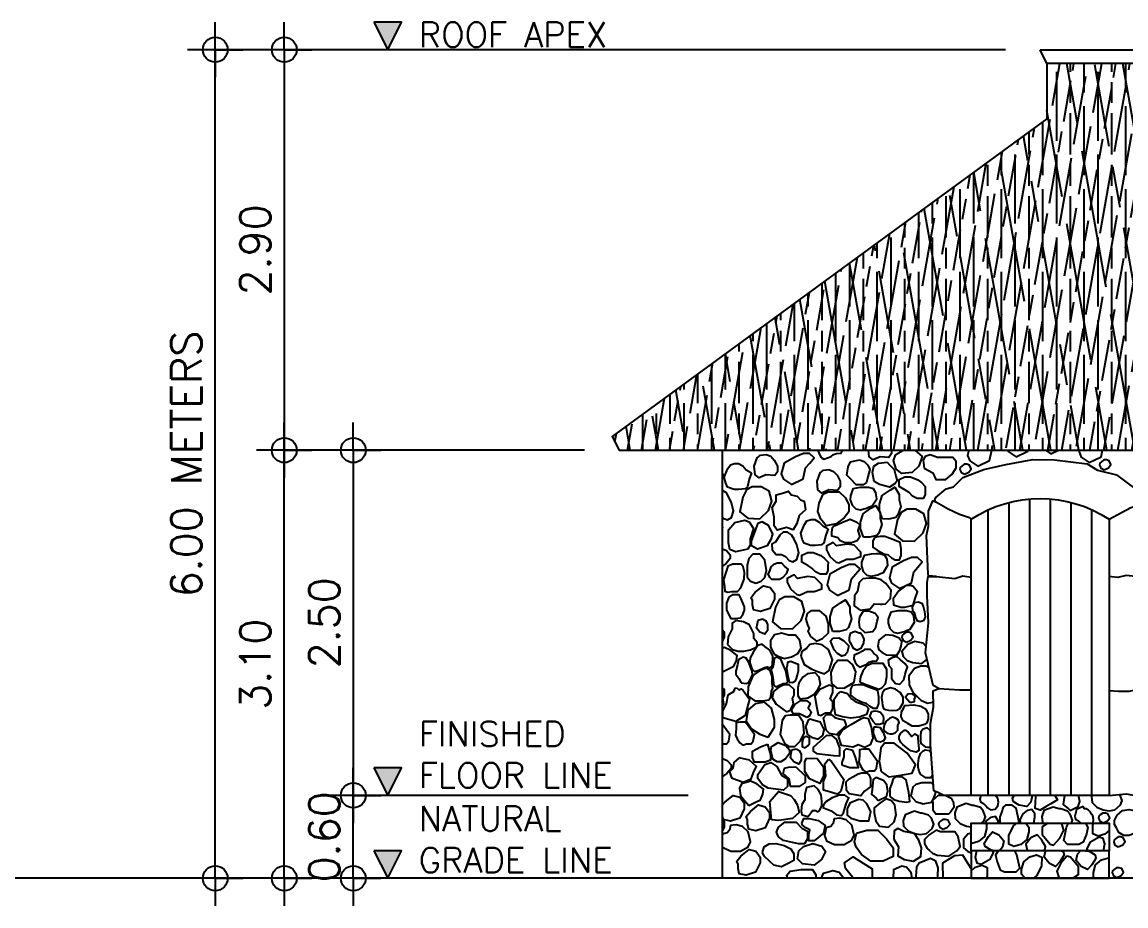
# Model space of a CAD drawing. Header units: millimetres. Extents: x -251401 to 377140, y -30451 to 275830.
# Drawn here: x 98404 to 106402, y -3140 to 3260 of the extents above; entities that cross this region are included whole.
import ezdxf

# ---------------------------------------------------------------- set-up
doc = ezdxf.new("R2010")
doc.units = ezdxf.units.MM
for name, color, linetype in [('0-S3', 3, 'Continuous'), ('0-S8', 8, 'Continuous'), ('A-DIMENSIONS', 30, 'Continuous'), ('A-DOORS', 2, 'Continuous'), ('A-TEXT', 7, 'Continuous'), ('A-WALL', 4, 'Continuous')]:
    doc.layers.add(name, color=color, linetype=linetype)
doc.styles.add('LEROY', font='simplex.shx')
doc.dimstyles.new('DIM100', dxfattribs={"dimscale": 0, "dimtxt": 220, "dimasz": 180, "dimexe": 220, "dimexo": 250, "dimgap": 1, "dimtad": 1, "dimtoh": 1, "dimlfac": 0.001, "dimzin": 1, "dimdsep": 46, "dimtxsty": 'LEROY', "dimblk1": 'ORIGIN', "dimblk2": 'ORIGIN', "dimsah": 1, "dimcen": 0.18, "dimclrd": 30, "dimclre": 30, "dimclrt": 7, "dimazin": 0, "dimtfac": 1, "dimtix": 1, "dimtmove": 1, "dimatfit": 3, "dimfxl": 1, "dimtvp": 1, "dimtolj": 2, "dimtzin": 0, "dimarcsym": 0})

# ---------------------------------------------------------------- blocks, each defined once
blk = doc.blocks.new('24H24HT')
at = {"layer": 'A-DOORS'}
blk.add_lwpolyline([(-500, 2000, -0.3), (500, 2000), (500, 0), (-500, 0)], format="xyb", close=True, dxfattribs=at)
at = {"layer": 'A-DOORS', "color": 8}
for points in [[(-225, 0), (-225, 2121.7)], [(-75, 0), (-75, 2146.9)], [(75, 0), (75, 2146.9)], [(225, 0), (225, 2121.7)], [(-375, 0), (-375, 2069)], [(375, 0), (375, 2069)]]:
    blk.add_lwpolyline(points, dxfattribs=at)
blk = doc.blocks.new('G24H24H24H')
at = {"layer": '0-S8', "color": 8}
for points in [[(275.2, 3065.1), (315.1, 3069.8), (348.2, 3055.6), (373.8, 3027.3), (396.4, 2984.4), (396.4, 2944.1), (377.4, 2916.1), (313.3, 2921.3), (263.5, 2899), (235, 2920.8), (228.8, 2985.3), (251.2, 3045.1)], [(527.5, 3051.4), (444.7, 3005.7), (424.9, 2929.1), (441, 2889.6), (499.1, 2851.4), (584.3, 2892.1), (601.6, 2971.1), (631.2, 3005.7), (663.3, 3043.9), (628.8, 3076), (585.5, 3076)], [(1257.5, 2962.1), (1238.1, 3025.9), (1255.8, 3069.6), (1311.3, 3099), (1391.9, 3099), (1446.6, 3054.5), (1421.3, 2983.9), (1373.4, 2939.4), (1373.4, 2939.4), (1299.5, 2930.2)], [(1460.9, 2970.6), (1522.1, 2935.5), (1545.2, 2887.8), (1616.1, 2887.8), (1662.3, 2927.3), (1692.9, 2971.3), (1692.9, 3019), (1669, 3048.1), (1598.2, 3048.1), (1557.9, 3048.1), (1502.7, 3067.5), (1466.9, 3054.8), (1452.7, 3028)], [(210.1, 2935.9), (193, 2890.3), (179, 2833.9), (163, 2819.5), (115.9, 2815.8), (82.7, 2815.8), (36.1, 2832.4), (22.1, 2862.4), (12.3, 2904.3), (38.2, 2968), (56.3, 2994.9), (86.9, 3004.7), (113.8, 3004.2), (145.4, 2985.6), (170.7, 2957.6)], [(730.2, 2956.1), (770.1, 2960.8), (803.2, 2946.6), (828.8, 2918.3), (851.4, 2875.4), (851.4, 2835.1), (832.4, 2807.1), (768.3, 2812.3), (718.5, 2790), (690, 2811.8), (683.8, 2876.3), (706.2, 2936.1)], [(992.7, 3029.2), (1025.4, 3017.5), (1053, 2990.7), (1065.6, 2960.5), (1053, 2906.9), (1043.4, 2865.8), (1017.8, 2850), (966.7, 2850), (928.1, 2890.2), (900.9, 2918.5), (910.5, 2979), (927.3, 3015)], [(1192.4, 3012.5), (1212.5, 2991.6), (1242.6, 2960.3), (1256.1, 2912), (1265.7, 2877.6), (1249.4, 2859.2), (1208.3, 2833.3), (1135.4, 2852.5), (1098.5, 2872.6), (1085.9, 2938), (1095.2, 2983.2), (1129.5, 3005.8)], [(1752.2, 2926.2), (1784.1, 2940.8), (1801.8, 2964.3), (1787.8, 2991.2), (1769.9, 2998), (1750.4, 2998), (1732.4, 2984.1), (1721.2, 2974.2), (1718.8, 2960.6), (1725.6, 2946), (1730.5, 2938.9)], [(2764.3, 2957.4), (2796.2, 2971.9), (2813.9, 2995.4), (2799.9, 3022.4), (2782, 3029.2), (2762.5, 3029.2), (2744.5, 3015.3), (2733.4, 3005.4), (2730.9, 2991.7), (2737.7, 2977.2), (2742.7, 2970.1)], [(1320.3, 2906.6), (1360.1, 2907.2), (1415.3, 2885.6), (1442.6, 2863.4), (1467.7, 2837.2), (1466.5, 2808.2), (1466.5, 2775.8), (1452.9, 2750.8), (1410.2, 2750.8), (1376, 2767.3), (1351, 2794), (1320.3, 2812.2), (1278, 2837.2), (1278, 2864.5), (1278, 2886.7)], [(145.9, 2760.2), (123.7, 2653.7), (183.7, 2607.1), (269.2, 2602.7), (333.5, 2663.7), (355.7, 2731.4), (336.9, 2802.4), (280.3, 2834.6), (213.7, 2834.6), (172.6, 2812.4)], [(563.9, 2739.5), (590.8, 2731.5), (600.3, 2667.3), (555.4, 2626.4), (537.4, 2570.1), (511, 2524.2), (462.6, 2539.7), (395.8, 2521.7), (373.9, 2551.6), (373.9, 2614.9), (359.9, 2684.8), (386.8, 2730.1), (386.8, 2777.5), (432.7, 2789.9), (478.3, 2802.3), (497, 2777.5), (538.9, 2766.5)], [(995.4, 2828.8), (944, 2819.4), (925.8, 2769.9), (925.2, 2741.7), (937.7, 2702.2), (964.7, 2675.9), (996, 2669), (1043, 2679), (1061.8, 2689), (1084.4, 2695.9), (1116.4, 2748.6), (1110.8, 2791.8), (1093.2, 2820), (1057.5, 2830.6), (1033, 2830.6)], [(1158.2, 2602.4), (1137, 2661), (1137, 2709.6), (1157, 2770.7), (1213.1, 2810.6), (1248, 2831.8), (1279.7, 2779.6), (1279.7, 2739.5), (1292.3, 2693.4), (1270.5, 2631.7), (1254.3, 2613), (1204.4, 2601.1)], [(727.6, 2780.5), (765.5, 2798.9), (844.5, 2798.9), (889, 2757.7), (913.4, 2706.8), (913.4, 2652.8), (880.6, 2611), (822.1, 2567.6), (749.8, 2552.4), (711, 2601.1), (690.5, 2655.8), (698.8, 2715.9)], [(1020, 2470.9), (998.8, 2529.5), (998.8, 2578.1), (1018.8, 2639.2), (1074.9, 2679.1), (1109.9, 2700.3), (1141.5, 2648.1), (1141.5, 2608), (1154.1, 2561.9), (1132.3, 2500.2), (1116.1, 2481.5), (1066.2, 2469.6)], [(1266.5, 2597.8), (1244.3, 2491.3), (1304.3, 2444.7), (1389.7, 2440.2), (1454.1, 2501.2), (1476.3, 2568.9), (1457.5, 2639.9), (1400.8, 2672.1), (1334.2, 2672.1), (1293.2, 2649.9)], [(192.3, 2581), (224.5, 2533.5), (200, 2459.2), (200, 2412.1), (181.5, 2382.3), (93.2, 2363.8), (52.7, 2381.1), (43.1, 2429.4), (43.1, 2524.2), (88.5, 2575.4), (160.6, 2593.3)], [(283.1, 2584.4), (329.7, 2557.3), (361.1, 2491.1), (348.4, 2452.1), (323.8, 2407.2), (251.7, 2383.4), (209.2, 2406.3), (209.2, 2442), (242.3, 2531.9), (256.6, 2570.7)], [(764.4, 2530.3), (747.3, 2484.8), (733.3, 2428.4), (717.2, 2413.9), (670.1, 2410.3), (637, 2410.3), (590.4, 2426.8), (576.4, 2456.8), (566.6, 2498.7), (592.5, 2562.4), (610.6, 2589.3), (641.1, 2599.1), (668, 2598.6), (699.6, 2580), (725, 2552)], [(826.9, 2558.3), (867.5, 2580), (924, 2600.5), (972.9, 2579.7), (993.8, 2559.6), (979.5, 2519.4), (994.1, 2471.6), (975.8, 2442.8), (933.5, 2429), (888.6, 2429), (850.7, 2443.2), (835.7, 2465.4), (810.6, 2472.7), (790.3, 2478.6), (790.3, 2507), (796.3, 2539.1), (804.4, 2548.9)], [(359.9, 2378.7), (387.6, 2345.8), (426.4, 2345.8), (454.8, 2330.2), (481.4, 2301.1), (507.9, 2291.4), (537.4, 2307.8), (550.9, 2356), (537.1, 2415), (517.6, 2455.5), (499.3, 2487.6), (469, 2505.9), (437.6, 2505.9), (415.5, 2484.2), (381.9, 2433.4), (355.3, 2419.2)], [(821.5, 2289.4), (840.8, 2283.7), (898.5, 2311.3), (946.9, 2311.3), (1001, 2330.5), (1001, 2361.2), (952.1, 2412.7), (901.1, 2419.9), (825.2, 2406.4), (800.7, 2430.9), (751.8, 2405.9), (751.8, 2379.4), (775.7, 2329.5)], [(1099.8, 2467.5), (1088.3, 2440.6), (1088.3, 2397.8), (1118.8, 2375.3), (1167.8, 2349.7), (1200.5, 2341.3), (1223, 2321), (1250.8, 2305.1), (1281.3, 2305.1), (1293.2, 2338.6), (1293.2, 2385.8), (1285.7, 2431.7), (1232.3, 2452.5), (1175.6, 2474.5), (1142.2, 2474.5)], [(177.6, 2181.4), (202.6, 2152.6), (239.7, 2136.9), (278.9, 2150.6), (306.9, 2177.3), (316.7, 2228.8), (305, 2302.5), (269.1, 2346.8), (218.9, 2346.8), (188.9, 2316.8), (177.1, 2264), (177.1, 2217.1)], [(616.7, 2359), (656.5, 2359.6), (711.7, 2338), (739, 2315.8), (764.1, 2289.6), (762.9, 2260.6), (762.9, 2228.2), (749.3, 2203.2), (706.6, 2203.2), (672.4, 2219.7), (647.4, 2246.4), (616.7, 2264.6), (574.4, 2289.6), (574.4, 2316.9), (574.4, 2339.1)], [(1076.3, 2347.4), (1024.9, 2338), (1006.7, 2288.5), (1006.1, 2260.3), (1018.6, 2220.8), (1045.6, 2194.5), (1077, 2187.6), (1124, 2197.6), (1142.8, 2207.7), (1165.4, 2214.6), (1197.3, 2267.2), (1191.7, 2310.4), (1174.1, 2338.6), (1138.4, 2349.3), (1113.9, 2349.3)], [(1310.8, 2298.3), (1228, 2252.6), (1208.3, 2176.1), (1224.3, 2136.6), (1282.4, 2098.3), (1367.6, 2139), (1384.9, 2218), (1414.6, 2252.6), (1446.7, 2290.9), (1412.1, 2323), (1368.9, 2323)], [(14.5, 2112.9), (16.3, 2079.8), (38.8, 2070.9), (65.9, 2076.5), (107, 2076.5), (132.3, 2102.7), (155.9, 2165.2), (158.7, 2217.4), (148.7, 2256.3), (133.3, 2275.2), (73.7, 2275.2), (37.7, 2259.3), (23.5, 2214.4), (7, 2162.2)], [(336.8, 2218.9), (327.4, 2202.3), (340.7, 2180.2), (354.5, 2165.6), (376.6, 2165.6), (411.4, 2165.6), (438.3, 2180), (465.8, 2210), (474.2, 2237.7), (449.4, 2261.2), (428.8, 2280.7), (395.8, 2280.7), (366.8, 2269.4), (348.1, 2256.1)], [(859.8, 2247.9), (777.1, 2202.2), (757.3, 2125.7), (773.4, 2086.2), (831.4, 2047.9), (916.6, 2088.6), (933.9, 2167.7), (963.6, 2202.2), (995.7, 2240.5), (961.1, 2272.6), (917.9, 2272.6)], [(538.1, 2054.8), (557.4, 2049.1), (615.2, 2076.7), (663.5, 2076.7), (717.7, 2095.9), (717.7, 2126.6), (668.7, 2178.1), (617.8, 2185.3), (541.8, 2171.8), (517.3, 2196.3), (468.4, 2171.3), (468.4, 2144.8), (492.4, 2094.9)], [(1015.1, 2168.3), (990.1, 2142.8), (976.4, 2077.9), (955.8, 2045.5), (952.1, 1973.8), (997, 1942.6), (1068.7, 1950.1), (1098.7, 1986.9), (1140.5, 1985), (1156.7, 1985), (1181, 1988.1), (1216.6, 2026.2), (1221, 2082.9), (1194.1, 2119.1), (1180, 2138.1), (1148.6, 2161.5), (1108, 2173.3), (1061.9, 2173.3)], [(215.7, 2011.6), (205.8, 2033.9), (236.4, 2071.2), (295.2, 2118.3), (343.2, 2105.9), (374.6, 2063.7), (374.6, 2021.5), (342.4, 1953.7), (274.5, 1931.4), (224, 1942.9), (215.2, 1979.6), (215.2, 1998.8)], [(1325, 2118.7), (1277.3, 2082.1), (1236.2, 2023.3), (1237.3, 1981.1), (1290.6, 1963.4), (1320.6, 1963.4), (1379.6, 1978.8), (1394.9, 2025.5), (1411.4, 2075.5), (1380.5, 2113.1), (1362.7, 2120.9)], [(28.3, 1942.4), (59.2, 1881.9), (90.6, 1881.9), (130.3, 1884.9), (145.3, 1909.9), (158.7, 1941.5), (158.7, 1966.1), (133.5, 2022.6), (119.6, 2053.7), (69.7, 2053.7), (44.4, 2036.7), (28.9, 1992.2)], [(382.4, 1963.1), (360.1, 1856.6), (420.1, 1810), (505.6, 1805.6), (570, 1866.6), (592.2, 1934.2), (573.3, 2005.2), (516.7, 2037.4), (450.1, 2037.4), (409, 2015.2)], [(799.6, 1787.6), (778.4, 1846.2), (778.4, 1894.8), (798.4, 1955.9), (854.5, 1995.8), (889.4, 2017), (921.1, 1964.8), (921.1, 1924.7), (933.7, 1878.6), (911.9, 1816.9), (895.7, 1798.2), (845.8, 1786.4)], [(1420, 2000.1), (1386.6, 1995.3), (1372.6, 1962.4), (1375.2, 1941.3), (1388.8, 1923.7), (1396.8, 1887.6), (1406.9, 1865.6), (1430.2, 1859), (1459.6, 1868.2), (1469.3, 1893.7), (1465.3, 1930.6), (1454.4, 1968.8), (1448.7, 1988.4)], [(637.1, 1752), (680.1, 1716.5), (724.5, 1736.7), (768, 1777.2), (768, 1842.8), (750.2, 1897.6), (704.8, 1937.1), (639.1, 1937.1), (611.9, 1916.3), (603.5, 1877.4), (613.9, 1835.4), (626.2, 1807.8), (617.4, 1788.5)], [(1104.8, 1916.7), (1059.7, 1933.5), (1017.2, 1933.5), (990.6, 1891.1), (986.2, 1855.7), (992.4, 1815.9), (1029.6, 1779.6), (1087.1, 1787.5), (1111, 1817.6), (1120.8, 1861.9), (1126.7, 1888.8)], [(1269.4, 1935.6), (1218, 1926.2), (1199.8, 1876.7), (1199.2, 1848.5), (1211.7, 1809.1), (1238.7, 1782.7), (1270, 1775.8), (1317.1, 1785.9), (1335.9, 1795.9), (1358.4, 1802.8), (1390.4, 1855.4), (1384.8, 1898.7), (1367.2, 1926.8), (1331.5, 1937.5), (1307, 1937.5)], [(34.3, 1693.5), (71.6, 1657.1), (113, 1644.4), (154.5, 1644.4), (202.8, 1654.6), (239.2, 1672.3), (249.8, 1684.9), (249.8, 1706.3), (227.2, 1736.6), (227.2, 1772.3), (193.5, 1834.2), (150.7, 1858.2), (95.2, 1866.3), (69.8, 1846.9), (69.8, 1807.5), (39, 1748)], [(288.2, 1878.4), (310.3, 1866.4), (324.9, 1839.7), (324.9, 1794.1), (306.6, 1766.9), (270.4, 1783.1), (245.8, 1811.9), (252.1, 1844.9), (256.9, 1870.1)], [(371.8, 1625.6), (399.9, 1607.9), (447.2, 1590.7), (497.9, 1602.7), (544.3, 1628.5), (567.9, 1665.4), (559, 1721.3), (527.4, 1760.6), (476.4, 1760.6), (425.4, 1774.5), (376, 1763), (347.5, 1719.7), (346.7, 1676.6)], [(958.9, 1786.7), (923.1, 1772.8), (917.9, 1740.9), (917.9, 1719.6), (929.3, 1699.5), (942.3, 1669), (972, 1651.6), (1006, 1669), (1023.5, 1704.8), (1025.7, 1730.5), (1015.2, 1754), (999.1, 1774.5), (988.2, 1774.5)], [(1234.1, 1758.3), (1179.8, 1763.9), (1131.7, 1724.4), (1123.9, 1680.6), (1132.4, 1653.8), (1152.9, 1637.6), (1186.1, 1619.2), (1232.7, 1615.7), (1261.7, 1615.7), (1282.9, 1649.6), (1293.5, 1681.4), (1297.7, 1713.1), (1277.9, 1739.9), (1277.9, 1739.9)], [(1331.3, 1709.3), (1363.2, 1723.9), (1380.9, 1747.4), (1367, 1774.3), (1349, 1781.1), (1329.5, 1781.1), (1311.5, 1767.2), (1300.4, 1757.3), (1297.9, 1743.7), (1304.7, 1729.1), (1309.7, 1722)], [(197.8, 1575.5), (198.1, 1559.9), (210.9, 1516.5), (229.8, 1496.5), (262.3, 1506.6), (304.5, 1527.1), (323.6, 1532), (344.4, 1523.6), (361.4, 1544.9), (363.2, 1607.6), (341.3, 1651.3), (305.9, 1679.3), (285.7, 1695.2), (254.3, 1686.3), (222, 1633.9), (202, 1601.6)], [(566.9, 1607.3), (590.9, 1547.3), (646.5, 1513.5), (695, 1495.6), (738.2, 1479.6), (773, 1503.7), (796.5, 1581.1), (768.1, 1655.8), (720.7, 1690.1), (670.5, 1701), (631.2, 1693.9), (607.2, 1664.5), (573.4, 1643.3)], [(797.6, 1739.1), (841.5, 1742.4), (878.2, 1719.4), (914.4, 1683.8), (902.9, 1636.1), (887.5, 1615.9), (864, 1608.2), (833.3, 1627.9), (807, 1654.8), (791.1, 1695.3), (781.3, 1720.2)], [(134.7, 1414.2), (169.7, 1410.2), (189.9, 1418.5), (216.9, 1474.4), (213.8, 1500.6), (198.4, 1535.9), (188.9, 1563.2), (170.2, 1592.9), (148.7, 1600.6), (115.9, 1581.2), (107.8, 1546.1), (96.7, 1498.9), (95.2, 1477.4), (117.4, 1447.6)], [(370.7, 1395.9), (386, 1385.8), (406.6, 1395), (439, 1409.5), (461.4, 1409.5), (472.5, 1424.1), (457.8, 1503.1), (440.7, 1541.6), (421.1, 1585.8), (391.7, 1601), (374.1, 1592.2), (369.2, 1550.9), (360.2, 1524.5), (351.7, 1509.3), (362.1, 1471.7), (365.6, 1435)], [(988, 1630.9), (952.1, 1616.7), (950.2, 1589.4), (960.1, 1564.1), (973.8, 1543), (991.7, 1530), (1044.4, 1551.1), (1061.7, 1564.1), (1084.6, 1572.1), (1118, 1574.6), (1126.7, 1593.8), (1117.4, 1614.2), (1094.5, 1627.8), (1080.9, 1648.2), (1072.2, 1656.3), (1045, 1656.3), (1027, 1656.3), (1012.8, 1644.5)], [(1229.9, 1598.9), (1200.4, 1579), (1204.4, 1541.6), (1223.5, 1518.6), (1222.7, 1476.4), (1222.7, 1447.8), (1252.2, 1410.4), (1284, 1406.4), (1312.6, 1437.5), (1321.4, 1477.2), (1329.4, 1501.1), (1338.5, 1528.5), (1321.4, 1552.8), (1285.6, 1584.6), (1265.2, 1602.7)], [(181.7, 1321.8), (233.3, 1284.5), (291.1, 1284.5), (335.9, 1292), (349.6, 1313.2), (354.7, 1354.3), (364.1, 1377), (358.2, 1409.5), (358.2, 1462.1), (345.3, 1504.4), (318.3, 1522.1), (272, 1504.8), (222.2, 1471.2), (203, 1427.7), (184.4, 1385.5)], [(483.1, 1420.3), (507, 1416.8), (527.6, 1430.3), (535.2, 1445.8), (542.8, 1473.2), (550.6, 1501.4), (550.6, 1547.8), (527.6, 1556.5), (494.6, 1568.9), (471.1, 1563.5), (466.8, 1541.3), (462.8, 1521), (465.7, 1505.8), (471, 1477)], [(786.2, 1443.9), (789, 1411.6), (825.8, 1378.7), (880.4, 1375.9), (920.6, 1400.5), (953.4, 1420.5), (964.7, 1494.1), (944, 1545.9), (907.2, 1576), (835.8, 1576), (806.8, 1543.1), (783.9, 1489.1)], [(994.5, 1422.2), (1024.7, 1407.9), (1097, 1382.2), (1132.5, 1369.5), (1153.9, 1378.2), (1179.7, 1408.4), (1189.1, 1461.3), (1189.1, 1512.3), (1163.3, 1555.3), (1084.1, 1555.3), (1045, 1537.5), (1016.3, 1498.9), (998, 1457.9)], [(560.1, 1299.3), (620.9, 1307.1), (661.3, 1330.4), (692.9, 1371.7), (709.5, 1402.3), (699.7, 1456.8), (671, 1487.4), (615.1, 1479.6), (581.5, 1457.3), (552.8, 1413.5), (544.6, 1379.5), (544.6, 1322.6)], [(103.3, 1378.1), (116.3, 1363.6), (134.8, 1371.4), (148.9, 1359), (194, 1296.4), (164.3, 1179.4), (96.6, 1134.5), (2.2, 1161.7), (2.2, 1209.7), (27.6, 1265.4), (40.2, 1328), (81.4, 1352.1), (91.6, 1376.2)], [(462.5, 1205.8), (490.9, 1218.4), (514.2, 1262.9), (506.6, 1302.9), (519.2, 1327.2), (519.2, 1366.6), (481.8, 1401), (444.3, 1401), (405.8, 1382.3), (368.4, 1352.5), (359.8, 1306.4), (388.1, 1261.9), (436.7, 1224.5)], [(710.1, 1179.5), (745.5, 1199), (783, 1199), (797.5, 1230.6), (797.5, 1276.3), (778.3, 1299.6), (798, 1345.4), (798, 1390), (771.6, 1397.7), (704.7, 1366.7), (667.6, 1316.5), (681.3, 1245.5), (692.7, 1186.5)], [(939, 1394.9), (927.5, 1368), (927.5, 1325.2), (958, 1302.7), (1007, 1277.1), (1039.7, 1268.7), (1062.2, 1248.4), (1090.1, 1232.5), (1120.5, 1232.5), (1132.4, 1266), (1132.4, 1313.3), (1124.9, 1359.2), (1071.5, 1379.9), (1014.8, 1401.9), (981.4, 1401.9)], [(1173.1, 1365.2), (1157.8, 1342.5), (1151.5, 1309.7), (1156.2, 1274.4), (1157.3, 1250.1), (1166.2, 1229.5), (1180, 1222.6), (1201.1, 1218.4), (1230.2, 1215.8), (1262.4, 1216.3), (1284, 1229), (1308.3, 1269.6), (1308.9, 1311.3), (1286.7, 1344.6), (1251.3, 1369.9), (1215.9, 1378.9)], [(610.7, 1165.3), (555.9, 1190.6), (510.7, 1190.6), (498.1, 1219), (522.4, 1257.6), (567.6, 1288.5), (606.7, 1288.5), (633.5, 1265.2), (619.3, 1234.2), (641.4, 1206), (629.2, 1176.4)], [(856.9, 1353.3), (905.5, 1337.4), (934.6, 1300.3), (960.4, 1280.3), (1005, 1263.1), (1037.1, 1250.8), (1055.8, 1228.9), (1042.1, 1187.1), (989.5, 1167.2), (927.2, 1158.6), (869.5, 1168.3), (816.9, 1184.3), (807.1, 1245.4), (807.1, 1296.8), (832.3, 1334.5)], [(1344.2, 1335.1), (1324, 1310.9), (1356.3, 1274.6), (1371.7, 1274.6), (1391.2, 1280), (1391.2, 1301.5), (1397.3, 1314.9), (1375.1, 1333.1)], [(330.7, 1021.9), (376.1, 1093.4), (376.1, 1149.6), (354.4, 1231.4), (302.6, 1274.9), (236.1, 1264), (181.8, 1218.6), (170.9, 1141.3), (209.3, 1083.2), (270, 1043.6)], [(1080.3, 1206.9), (1104.5, 1213.7), (1122.9, 1211.1), (1144.5, 1203.7), (1162.4, 1177.4), (1166.1, 1152.6), (1159.8, 1121), (1134.5, 1112.6), (1109.2, 1112.6), (1091.3, 1134.2), (1076.6, 1157.4), (1066.6, 1172.1)], [(1385.2, 1256.2), (1436.4, 1245.7), (1468.8, 1227.6), (1489.9, 1190.7), (1489.9, 1154.6), (1480.1, 1125.2), (1463.6, 1113.2), (1420.6, 1101.9), (1372.4, 1101.9), (1340.8, 1121.5), (1308.5, 1141.4), (1293.3, 1168.9), (1297, 1204.3), (1312.1, 1234.4), (1320.1, 1250.4)], [(106, 1010), (124.3, 980.7), (146.6, 963.7), (172, 973.5), (206.7, 973.5), (221.7, 992.4), (230.2, 1040.8), (165.5, 1129.6), (127.6, 1129.6), (98.8, 1125), (98.8, 1083.2), (93.9, 1035.7)], [(453.3, 1177.5), (430.8, 1141.7), (416.2, 1041.6), (450.8, 972.5), (481.2, 954.3), (523.1, 954.3), (564.9, 995.5), (590.4, 1050.1), (583.1, 1130.2), (549.8, 1180.5), (489.1, 1180.5)], [(620.6, 1146.1), (601.6, 1097), (613.7, 1040.2), (644.7, 1021.2), (692.9, 1007.4), (726.5, 1034.1), (735.7, 1077.4), (708.5, 1130.6), (662.5, 1143.3), (634.7, 1151.1)], [(753.7, 1186.1), (785.3, 1187), (812.9, 1163.3), (845.5, 1155.1), (880.4, 1146.3), (895.6, 1105.3), (870.6, 1083.8), (840.8, 1058.3), (826.8, 1039.4), (774.9, 1047.6), (749.4, 1073.4), (740.8, 1115.7), (731.6, 1161.2)], [(838.6, 1030), (865.6, 1070.5), (931.1, 1114.7), (1006.7, 1155.9), (1023, 1164.8), (1054.7, 1157.4), (1076.6, 1094.6), (1088, 1015.7), (1070, 967.6), (1031.4, 947.7), (981, 965.3), (946.7, 949.1), (862, 961.5)], [(1209.4, 1157), (1185.5, 1138.1), (1170.1, 1111.8), (1165.1, 1077.5), (1179.3, 1060), (1192.7, 1050), (1214.4, 1045.4), (1229.5, 1045.4), (1251.2, 1053.3), (1270.4, 1071.7), (1270, 1098.4), (1270, 1107.6), (1280.1, 1127.3), (1273, 1148.2), (1252.5, 1159.9), (1231.6, 1166.1)], [(1095.6, 1093.5), (1091.5, 1068.4), (1091.5, 1050), (1104.1, 1012.7), (1111.5, 994.6), (1141.8, 989.1), (1166.9, 997.2), (1179.4, 1018.2), (1170.9, 1044.1), (1161.7, 1058.8), (1150.7, 1076.4), (1144.3, 1088.7), (1115.2, 1093.9)], [(1344.5, 1057.9), (1371.4, 1027.5), (1393.1, 1046.7), (1414.3, 1033.5), (1414.3, 1015), (1417.9, 985.2), (1422.1, 936.3), (1421.5, 925), (1401.2, 913.7), (1363.6, 922.6), (1334.4, 943.5), (1306.3, 969.7), (1292.1, 983), (1279.5, 1009), (1279.5, 1029.9), (1291.4, 1052), (1317.1, 1072.2), (1324.2, 1073.4)], [(324.7, 970.2), (346.4, 893.2), (346.4, 854.3), (307.4, 840.4), (230.4, 840.4), (216.5, 874.2), (216.5, 920.9), (274.5, 952.9)], [(376.7, 966.7), (403.5, 982.3), (457.2, 960.7), (484.9, 929.5), (484.9, 902.7), (454.6, 865.5), (421.7, 843), (394, 843), (364.6, 862.9), (349.2, 925.8), (355.2, 954.4)], [(575.2, 984.2), (577.1, 955.1), (597.7, 944.8), (618.5, 958.9), (629.9, 976.5), (629.9, 1000.3), (629.3, 1017.6), (602.6, 1027), (586.9, 1017.9), (580.4, 1004.2)], [(751.7, 1034), (706.2, 992.8), (656.1, 947.4), (656.1, 919.8), (680.4, 903.5), (763.8, 893.2), (806, 888), (848, 886.3), (850.2, 944.1), (826.1, 1007.1), (795.9, 1031.8)], [(1148.2, 772.8), (1202.6, 735.2), (1277.7, 744), (1373.7, 760.8), (1397.7, 820.7), (1336.1, 906.2), (1287.3, 943.8), (1242.1, 978.6), (1173.8, 978.6), (1147.4, 942.2), (1134.6, 848.7)], [(533.2, 938.5), (555.2, 926.5), (569.9, 899.8), (569.9, 854.2), (551.6, 827), (515.4, 843.2), (490.8, 872), (497.1, 905), (501.9, 930.2)], [(864.4, 822.5), (921.1, 803.1), (983.7, 803.1), (962.8, 877.6), (943.4, 925.9), (895.5, 937), (877.8, 921.5), (877.8, 879.6), (864.6, 838.4)], [(998.6, 814.7), (1016.9, 785.3), (1039.2, 768.3), (1064.6, 778.1), (1099.3, 778.1), (1114.3, 797), (1122.8, 845.4), (1058.1, 934.2), (1020.2, 934.2), (991.4, 929.6), (991.4, 887.8), (986.5, 840.3)], [(147.8, 696.1), (207.8, 721), (227.5, 778.9), (245.4, 810.2), (195.7, 854.8), (119.8, 871.4), (81.5, 838.2), (74.5, 794.9), (50.3, 770), (63.7, 728)], [(288.2, 676.3), (254.2, 723.5), (254.2, 750.9), (305.8, 823.4), (349.8, 838.8), (393.7, 809.1), (426.7, 746.5), (470.6, 719.1), (470.6, 665.3), (442.1, 637.8), (330, 653.2)], [(530.9, 806.6), (597.2, 742.3), (597.2, 693.6), (555.2, 665.3), (490.9, 665.3), (482, 719.5), (438.1, 757.9), (449.1, 798.3), (477.2, 805.8)], [(608.6, 869.8), (685.7, 866.6), (731.3, 808), (731.3, 741.8), (705.2, 685.4), (629.1, 720.6), (594.5, 773.3), (594.5, 843.8)], [(765.9, 863.6), (789, 846.7), (827, 790.9), (857, 746.7), (878.8, 714.6), (857.5, 631), (829.1, 608.8), (773.2, 625.7), (730, 638.7), (730.1, 700.4), (746.9, 742.5), (740.6, 827.9)], [(898.6, 634.8), (895.4, 697.5), (916.6, 720.2), (944.5, 735.6), (981.7, 756.2), (1007.4, 762.6), (1042.2, 762.6), (1061, 746.3), (1071.8, 721.9), (1071.8, 662.4), (1053.3, 649.1), (1027.5, 630.6), (1001.8, 598.1), (959.5, 605.1), (917.3, 612)], [(1127.5, 564.5), (1186.2, 593.4), (1196.9, 630.5), (1189.1, 676.8), (1165.6, 708.1), (1109.2, 729.5), (1090.8, 714.6), (1082.3, 643.5), (1078.1, 608), (1114.9, 577.3)], [(1210.7, 592.7), (1239.8, 570.3), (1279, 558.7), (1335.1, 550.3), (1356.8, 556.3), (1350.2, 621.1), (1342.8, 655.8), (1330.7, 712.7), (1301.1, 733.9), (1253.1, 733.9), (1234.5, 720.2), (1222.6, 681.7), (1212.5, 649)], [(190.5, 528.2), (238.1, 552), (273.9, 568.6), (291.9, 609.4), (295.6, 645.2), (250.5, 682.1), (205, 702.7), (135.5, 684), (122.1, 653.3), (128.8, 600.7), (157.5, 562.3)], [(574, 460.4), (619.9, 448.2), (650.2, 489.9), (673.1, 489.9), (685.3, 482.3), (701.5, 490), (719.7, 521.2), (719.7, 557.2), (714.8, 605), (691.3, 643), (663, 670.5), (608, 656.8), (596.2, 607), (596.2, 567.4), (574, 534.2), (568.3, 488.9)], [(353.9, 424.4), (342.7, 555.6), (405.9, 627.3), (491.3, 600.1), (518.5, 570.4), (541.7, 530.3), (553.9, 476.4), (505.2, 432.1), (407.7, 418.2)], [(726.3, 511.8), (785.2, 487.6), (823.9, 460.5), (860.3, 454.1), (876.4, 473.8), (894.3, 539), (914, 582.2), (884.5, 602.4), (845.8, 602.4), (793.4, 583.1), (748.8, 554.3), (730.1, 528.7)], [(984, 571.5), (921, 543.5), (902.4, 502.6), (902.4, 457.5), (928.9, 434.6), (993.4, 416), (1059.3, 416), (1073.7, 483.3), (1045, 538.5), (1017.3, 565.7)], [(1138.6, 545.1), (1097.1, 509.4), (1097.1, 474.4), (1110.7, 417.2), (1135.8, 378.6), (1200.8, 370), (1243.7, 410), (1257.3, 460.1), (1248.7, 529.4), (1224.4, 560.8), (1184.4, 576.5), (1155.1, 555.1)], [(180.8, 424.3), (170.9, 446.6), (201.5, 483.9), (260.3, 531), (308.3, 518.6), (339.7, 476.4), (339.7, 434.2), (307.4, 366.4), (239.6, 344), (189.1, 355.6), (180.3, 392.3), (180.3, 411.5)], [(1390.2, 486.5), (1322.6, 460.7), (1307.8, 419), (1310.9, 377.8), (1345.3, 343.4), (1390.8, 323.2), (1434.5, 317.6), (1476.9, 324.4), (1517.4, 360), (1529.1, 391.3), (1513.1, 434.9), (1492.2, 457.1), (1444.3, 472.4), (1433.8, 472.4)], [(2857.5, 457.9), (2897.5, 491.3), (2944.4, 499.2), (3009.5, 485.5), (3038.3, 458.1), (3048.5, 424.9), (3048.5, 375.1), (3013.8, 346.9), (2987.8, 325.8), (2945.2, 309.4), (2906.9, 309.4), (2871.5, 331.8), (2852.7, 366.4), (2839.9, 390.1), (2839.9, 417.7)], [(403.9, 299.6), (389.1, 333.6), (405.7, 370.5), (451.8, 406.4), (508.9, 406.4), (532.8, 406.4), (574.3, 364), (615.7, 340.1), (615.7, 285.8), (593.6, 248.9), (548.5, 248.9), (440.7, 272.9)], [(573.5, 399.3), (588.9, 433.2), (626.7, 433.2), (692.1, 418.5), (744, 381.3), (729.9, 326.9), (662, 272.4), (624.8, 272.4), (624.8, 317.3), (632, 351.7), (602.3, 365.7), (579.3, 384.6)], [(784.4, 376), (749.8, 366.5), (737, 309), (753.7, 270.6), (809.9, 245.1), (880.3, 245.1), (935.3, 275.7), (951.9, 312.2), (935.9, 385), (895.6, 422.7), (849.6, 434.2), (808.1, 430.2), (801.3, 396.5)], [(1597.9, 354.8), (1629.8, 369.3), (1647.4, 392.8), (1633.5, 419.7), (1615.5, 426.5), (1596, 426.5), (1578.1, 412.6), (1566.9, 402.7), (1564.4, 389.1), (1571.2, 374.6), (1576.2, 367.4)], [(2756.4, 400.8), (2788.3, 415.3), (2805.9, 438.8), (2792, 465.7), (2774, 472.5), (2754.5, 472.5), (2736.6, 458.6), (2725.4, 448.7), (2722.9, 435.1), (2729.7, 420.6), (2734.7, 413.4)], [(970.8, 326.9), (1043.6, 347.9), (1125.4, 347.9), (1186.1, 286.1), (1234.7, 219.9), (1234.7, 157), (1162.9, 122.8), (1073.5, 122.8), (1005, 172.4), (967.4, 225.4), (955.3, 264)], [(1270.5, 361.7), (1242.6, 343.4), (1240.8, 284.1), (1274.9, 227.4), (1268.8, 162), (1315, 135), (1382.2, 124.5), (1435.4, 156.8), (1440.6, 220.4), (1420.6, 276.2), (1390.8, 323.2), (1313.3, 339.9)], [(1554.3, 166.6), (1639.9, 159.7), (1697.6, 198.4), (1720.5, 231.3), (1707.6, 299.9), (1681.7, 336.7), (1621, 336.7), (1578.2, 336.7), (1548.3, 349.6), (1496.6, 315.8), (1462.8, 281), (1462.8, 250.2), (1482.7, 216.3), (1498.6, 201.4), (1520.2, 181.2)], [(287.9, 187.1), (300.8, 227.1), (337, 249.5), (386.4, 251.2), (445, 236.8), (495, 213.3), (516.9, 176.5), (516.9, 129.5), (469.2, 104.8), (427.4, 83.1), (372.1, 93.9), (339.9, 124.3), (301.5, 160.6)], [(551.4, 198.2), (586.4, 229.1), (652.4, 251.8), (718.4, 233.5), (746, 193), (716.3, 136.6), (664.1, 95.3), (578.7, 105.5), (543.2, 140.2)], [(2867, 228.3), (2898.9, 242.9), (2916.5, 266.4), (2902.6, 293.3), (2884.6, 300.1), (2865.1, 300.1), (2847.2, 286.2), (2836, 276.3), (2833.5, 262.7), (2840.3, 248.1), (2845.3, 241)], [(112.3, 101.8), (102.4, 124.1), (133, 161.4), (191.8, 208.5), (239.8, 196.1), (271.2, 153.9), (271.2, 111.7), (238.9, 43.9), (171.1, 21.5), (120.6, 33.1), (111.8, 69.8), (111.8, 89)], [(2856, 5.1), (2887.9, 19.7), (2905.6, 43.2), (2891.6, 70.1), (2873.7, 76.9), (2854.2, 76.9), (2836.2, 63), (2825.1, 53.1), (2822.6, 39.5), (2829.4, 24.9), (2834.4, 17.8)]]:
    blk.add_lwpolyline(points, close=True, dxfattribs=at)
for points in [[(691.8, 3100), (691.4, 3093.9), (701.3, 3068.5), (714.9, 3047.5), (732.9, 3034.5), (785.5, 3055.5), (802.8, 3068.5), (825.8, 3076.6), (859.2, 3079), (867.9, 3098.2), (867.1, 3100)], [(1223.3, 3100), (1223.3, 3075.7), (1204.3, 3047.7), (1140.3, 3053), (1090.4, 3030.7), (1062, 3052.5), (1057.4, 3100)], [(1784.8, 3100), (1775, 3062.1), (1791.1, 3022.6), (1849.1, 2984.3), (1934.4, 3025.1), (1950.8, 3100)], [(2064.6, 3100), (2068.9, 3089.5), (2126.9, 3051.3), (2212.2, 3092), (2213.9, 3100)], [(2339.3, 3100), (2378.6, 3074.1), (2432.7, 3100)], [(2585.3, 3100), (2582.4, 3088.7), (2598.5, 3049.2), (2656.5, 3010.9), (2741.8, 3051.6), (2752.3, 3100)], [(0, 2928.7), (2.6, 2923.1), (0, 2915)], [(0, 2614.5), (8.9, 2604.7), (35.5, 2595), (65, 2611.4), (78.5, 2659.6), (64.6, 2718.6), (45.2, 2759.1), (26.9, 2791.2), (0, 2807.5)], [(0, 2535.4), (1.8, 2541.3), (0, 2543)], [(0, 2384.8), (27.7, 2373.7), (55.4, 2342.5), (55.4, 2315.7), (25.1, 2278.5), (0, 2261.3)], [(0, 1799.8), (10.7, 1785.4), (10.7, 1743.2), (0, 1720.7)], [(1473.7, 1679.5), (1452.7, 1701.5), (1391.4, 1715.8), (1342.1, 1692.7), (1297.5, 1641.8), (1308.7, 1606.9), (1337.3, 1578.2), (1377.1, 1561.5), (1443.1, 1555.2), (1480.5, 1585.3)], [(0, 1496.1), (46.6, 1519.4), (82.3, 1536), (100.4, 1576.7), (104.1, 1612.6), (59, 1649.5), (13.5, 1670.1), (0, 1666.5)], [(1495.3, 1524), (1474.2, 1536), (1436.9, 1536), (1389.1, 1519.6), (1350.3, 1464.5), (1351.8, 1399.6), (1377.2, 1348.2), (1435.4, 1289.3), (1483.9, 1268.4), (1523.4, 1275.8), (1526.3, 1281.1)], [(0, 1247.3), (8.2, 1262.9), (0.6, 1302.9), (13.2, 1327.2), (13.2, 1366.6), (0, 1378.8)], [(0, 973.5), (28.9, 973.5), (44, 992.4), (52.5, 1040.8), (0, 1112.8)], [(1506.5, 1065.3), (1503.8, 1069.9), (1481.7, 1088.3), (1451.9, 1080.6), (1435.2, 1060.9), (1434, 1032.9), (1434.6, 1001.3), (1435.1, 976.2), (1468, 953), (1485.9, 950.6), (1502.6, 949.4), (1507.6, 950.9)], [(1522.6, 748.8), (1518.2, 742.6), (1507.6, 727.4), (1471.2, 727.4), (1436.3, 750.6), (1423.5, 773.5), (1416.1, 805), (1416.8, 831.9), (1420.8, 870.2), (1434.2, 903.8), (1452.4, 923.3), (1467.8, 931.3), (1498.1, 926), (1511.3, 901.4)], [(0, 867), (33.2, 853.7), (60.9, 822.5), (60.9, 795.7), (30.6, 758.5), (0, 737.6)], [(1528.1, 674.1), (1512.4, 691.1), (1470.8, 691.1), (1443.7, 691.1), (1400.7, 678.6), (1379.2, 659.2), (1364.6, 597.5), (1400.7, 557.2), (1452.7, 539.2), (1516.6, 552.4), (1531.9, 588.4), (1542.8, 614.3), (1541.3, 628.2)], [(0, 531.5), (18, 553.4), (76.8, 600.5), (124.8, 588.1), (156.2, 545.9), (156.2, 503.7), (123.9, 435.9), (56.1, 413.5), (5.6, 425.1), (0, 448.4)], [(1618.3, 600.2), (1655.4, 580.1), (1672.1, 546.8), (1675.6, 512.1), (1649.9, 479.5), (1637.1, 463.3), (1545.8, 463.3), (1524.9, 489.9), (1524.9, 518.4), (1524.9, 545.4), (1521, 562.7), (1565.2, 600.9), (1598.9, 602.4)], [(1869.7, 600), (1862.6, 576), (1868.2, 553.1), (1889.5, 541.3), (1908.6, 523.4), (1919.2, 509.4), (1941.1, 496.5), (1974.7, 501), (1994.9, 524.5), (1999.4, 552), (1994.9, 576.6), (1984.3, 588.9), (1979.2, 600)], [(2239.7, 600), (2242.6, 596.5), (2233.1, 551.2), (2205.2, 521), (2149, 530.6), (2105.8, 555.4), (2099.1, 579.7), (2111.5, 600)], [(2407.7, 600), (2426.4, 568.7), (2377.2, 539.2), (2344.2, 519.4), (2301.8, 493.9), (2264.1, 504.5), (2269.7, 592.8), (2272, 600)], [(2476, 600), (2472.3, 569), (2468.1, 533.5), (2504.9, 502.8), (2517.5, 490), (2576.2, 518.9), (2586.9, 556), (2579.5, 600)], [(2676.5, 600), (2673.3, 591), (2676.4, 549.8), (2710.8, 515.4), (2756.3, 495.2), (2800, 489.6), (2842.4, 496.4), (2882.9, 532), (2894.6, 563.3), (2878.6, 606.9), (2877.7, 607.9)], [(1875.9, 400), (1892.4, 414.5), (1904.1, 445.8), (1888.1, 489.4), (1867.2, 511.6), (1819.3, 526.9), (1808.8, 526.9), (1765.2, 541), (1697.6, 515.2), (1682.8, 473.5), (1685.9, 432.3), (1720.3, 397.9), (1765.8, 377.7), (1800, 373.3)], [(2148.9, 400), (2147.2, 416.6), (2139.8, 451.3), (2127.7, 508.2), (2098.1, 529.4), (2050.1, 529.4), (2031.5, 515.7), (2019.6, 477.2), (2009.5, 444.5), (2008, 400)], [(2253.7, 400), (2254, 400.4), (2261.5, 441.9), (2261.5, 467.1), (2241.4, 498.6), (2206.7, 489.8), (2175.2, 465.9), (2153.8, 423.1), (2159, 400)], [(2526.8, 400), (2534.6, 420.8), (2518.6, 464.4), (2497.7, 486.6), (2449.8, 501.9), (2439.3, 501.9), (2395.7, 516), (2328.1, 490.2), (2313.3, 448.5), (2316.4, 407.3), (2323.7, 400)], [(2683.6, 400), (2687.9, 426.5), (2683.4, 451.1), (2672.8, 463.4), (2666.1, 478), (2652, 492.6), (2633.5, 502.1), (2621.8, 502.1), (2611.1, 518.9), (2565.1, 498.2), (2551.1, 450.5), (2556.7, 427.6), (2578, 415.8), (2594.8, 400)], [(0, 429.3), (12.2, 412.9), (12.2, 370.7), (0, 345)], [(1907.5, 400), (1912.9, 392.9), (1912.9, 357.6), (1897.6, 303), (1854.2, 266.8), (1805.2, 252.4), (1800, 254.6)], [(1800, 396.8), (1801.5, 400)], [(1996.5, 400), (1996.5, 417.1), (1976.4, 448.6), (1941.7, 439.8), (1910.2, 415.9), (1902.3, 400)], [(2196.4, 400), (2218.8, 370.7), (2218.8, 335.4), (2203.6, 280.8), (2160.2, 244.6), (2111.1, 230.2), (2073.4, 246.2), (2074.4, 309.3), (2107.9, 378.8), (2132, 400)], [(2356.8, 400), (2314.5, 373), (2314.5, 316), (2372.4, 247.3), (2397.9, 240.8), (2442.1, 289.8), (2471.8, 347.8), (2457.3, 395.4), (2435.3, 400)], [(2628.7, 400), (2646.1, 367.8), (2635.7, 319.8), (2612.1, 262.3), (2581.6, 245.7), (2517.9, 245.7), (2497.8, 245.7), (2471.7, 274.5), (2492.6, 370.4), (2506.8, 400)], [(2800, 346.3), (2769.1, 320.5), (2720, 306.1), (2682.3, 322.1), (2683.3, 385.1), (2690.5, 400)], [(0, 228.8), (2.7, 222.6), (58.9, 197.1), (129.3, 197.1), (184.3, 227.7), (200.9, 264.2), (184.9, 337), (144.6, 374.7), (98.6, 386.2), (57.1, 382.2), (50.3, 348.5), (33.4, 328), (0, 318.8)], [(1800, 326.1), (1777.3, 320.6), (1761.8, 302.3), (1745.3, 282.9), (1745.3, 258.7), (1745.8, 239.4), (1745.8, 220.6), (1773.4, 196.9), (1800, 183.2)], [(1970.3, 200), (1944.9, 204.4), (1901.6, 229.1), (1894.9, 253.5), (1909.1, 276.7), (1925.2, 303.1), (1956.5, 337), (2001.1, 314.8), (2038.5, 270.2), (2028.9, 224.9), (2005.9, 200)], [(2321.3, 200), (2333.4, 206.9), (2340.1, 231.3), (2326, 254.5), (2309.8, 280.9), (2278.6, 314.8), (2234, 292.6), (2196.6, 248), (2206.1, 202.7), (2208.6, 200)], [(2760.7, 200), (2769.9, 250.2), (2758, 287.4), (2727.7, 296.8), (2659.7, 259.1), (2638.2, 213.7), (2643.3, 200)], [(1800, 70.8), (1779, 105.3), (1741.1, 167.7), (1679.5, 163.2), (1593.8, 110.3), (1594.9, 0)], [(1839.3, 200), (1830.1, 149.8), (1842, 112.6), (1872.3, 103.2), (1940.3, 140.9), (1961.8, 186.3), (1956.7, 200)], [(1995.3, 200), (1977.9, 167.8), (1988.3, 119.8), (2011.9, 62.3), (2042.4, 45.7), (2106.1, 45.7), (2126.2, 45.7), (2152.3, 74.5), (2131.4, 170.4), (2117.2, 200)], [(2188.6, 0), (2166.2, 29.3), (2166.2, 64.6), (2181.4, 119.2), (2224.8, 155.4), (2273.9, 169.8), (2311.6, 153.8), (2310.6, 90.7), (2277.1, 21.2), (2253, 0)], [(2455.3, 200), (2467.4, 193.1), (2474.1, 168.7), (2460, 145.5), (2443.8, 119.1), (2412.6, 85.2), (2368, 107.4), (2330.6, 152), (2340.1, 197.3), (2342.6, 200)], [(2629.7, 200), (2655.1, 195.6), (2698.4, 170.9), (2705.1, 146.5), (2690.9, 123.3), (2674.8, 96.9), (2643.5, 63), (2598.9, 85.2), (2561.5, 129.8), (2571.1, 175.1), (2594.1, 200)], [(948.4, 0), (943.1, 5.3), (890.1, 71.9), (883.3, 111.1), (921.5, 138.6), (946.6, 156.5), (1018.5, 110.1), (1082.5, 68.9), (1082.5, 1.4), (1080.6, 0)], [(1372.4, 0), (1372.4, 0.3), (1365.1, 38.8), (1332.7, 80.9), (1297.2, 88.3), (1239.1, 60.2), (1234.6, 0)], [(1557.9, 0), (1560.4, 21.2), (1561.4, 75), (1543.8, 122.8), (1505.6, 142.4), (1423.5, 109.2), (1404.9, 80.8), (1399, 12.4), (1402.9, 0)], [(1800, 53.7), (1830.9, 79.5), (1880, 93.9), (1917.7, 77.9), (1916.7, 14.9), (1909.5, 0)], [(2536.2, 0), (2578.5, 27), (2578.5, 84), (2520.6, 152.7), (2495.1, 159.2), (2450.9, 110.2), (2421.2, 52.2), (2435.7, 4.6), (2457.7, 0)], [(2692.5, 0), (2687.1, 7.1), (2687.1, 42.4), (2702.4, 97), (2745.8, 133.2), (2794.8, 147.6), (2800, 145.4)], [(469.3, 0), (464.5, 23.2), (489.8, 52.5), (569.8, 64.2), (651.8, 64.2), (676.1, 26.2), (676.1, 0)], [(717.3, 0), (731.7, 37.7), (797.6, 57.4), (844.9, 43.2), (877.3, 0)]]:
    blk.add_lwpolyline(points, dxfattribs=at)
blk = doc.blocks.new('USER ARROW 100')
at = {"layer": 'A-DIMENSIONS'}
for q in [(-200, 0), (200, 0)]:
    blk.add_line((0, 0), q, dxfattribs=at)
for points in [[(0, 0), (0, 200)], [(0, 0), (0, -200)]]:
    blk.add_lwpolyline(points, dxfattribs=at)
blk.add_circle((0, 0), 90, dxfattribs=at)
blk = doc.blocks.new('*D134')
at = {"layer": 'A-DIMENSIONS', "color": 30, "transparency": 16777216}
for p, q in [((105529.5, 3059.9), (99803, 3059.9)), ((99803, -2939.1), (99803, 3058.9)), ((103229.5, -2940.1), (99803, -2940.1))]:
    blk.add_line(p, q, dxfattribs=at)
at = {"layer": 'Defpoints', "color": 0, "transparency": 16777216}
for p in [(99803, 3059.9), (105779.5, 3059.9), (103479.5, -2940.1)]:
    blk.add_point(p, dxfattribs=at)
at = {"layer": 'A-DIMENSIONS', "color": 30, "transparency": 16777216}
for p, rotation in [((99803, 3059.9), 90), ((99803, -2940.1), 270)]:
    blk.add_blockref('USER ARROW 100', p, dxfattribs=dict(at, rotation=rotation))
at = {"layer": 'A-DIMENSIONS', "color": 7, "transparency": 16777216, "insert": (99593, 59.9), "char_height": 220, "attachment_point": 5, "rotation": 90, "style": 'LEROY'}
blk.add_mtext('\\A2;6.00 METERS', dxfattribs=at)
blk = doc.blocks.new('*D135')
at = {"layer": 'A-DIMENSIONS', "color": 30, "transparency": 16777216}
for p, q in [((100803, -2339.1), (100803, -2338.1)), ((103229.5, -2340.1), (100803, -2340.1)), ((100803, -2940.1), (100803, -2340.1)), ((103229.5, -2940.1), (100803, -2940.1)), ((100803, -2941.1), (100803, -2942.1))]:
    blk.add_line(p, q, dxfattribs=at)
at = {"layer": 'Defpoints', "color": 0, "transparency": 16777216}
for p in [(100803, -2340.1), (103479.5, -2340.1), (103479.5, -2940.1)]:
    blk.add_point(p, dxfattribs=at)
at = {"layer": 'A-DIMENSIONS', "color": 30, "transparency": 16777216}
for p, rotation in [((100803, -2340.1), 270), ((100803, -2940.1), 90)]:
    blk.add_blockref('USER ARROW 100', p, dxfattribs=dict(at, rotation=rotation))
at = {"layer": 'A-DIMENSIONS', "color": 7, "transparency": 16777216, "insert": (100593, -2640.1), "char_height": 220, "attachment_point": 5, "rotation": 90, "style": 'LEROY'}
blk.add_mtext('\\A2;0.60', dxfattribs=at)
blk = doc.blocks.new('*D136')
at = {"layer": 'A-DIMENSIONS', "color": 30, "transparency": 16777216}
for p, q in [((102479.5, 159.9), (100803, 159.9)), ((100803, 158.9), (100803, -2339.1)), ((103229.5, -2340.1), (100803, -2340.1))]:
    blk.add_line(p, q, dxfattribs=at)
at = {"layer": 'Defpoints', "color": 0, "transparency": 16777216}
for p in [(102729.5, 159.9), (100803, -2340.1), (103479.5, -2340.1)]:
    blk.add_point(p, dxfattribs=at)
at = {"layer": 'A-DIMENSIONS', "color": 30, "transparency": 16777216}
for p, rotation in [((100803, 159.9), 90), ((100803, -2340.1), 270)]:
    blk.add_blockref('USER ARROW 100', p, dxfattribs=dict(at, rotation=rotation))
at = {"layer": 'A-DIMENSIONS', "color": 7, "transparency": 16777216, "insert": (100593, -1090.1), "char_height": 220, "attachment_point": 5, "rotation": 90, "style": 'LEROY'}
blk.add_mtext('\\A2;2.50', dxfattribs=at)
blk = doc.blocks.new('*D137')
at = {"layer": 'A-DIMENSIONS', "color": 30, "transparency": 16777216}
for p, q in [((102479.5, 159.9), (100303, 159.9)), ((100303, -2939.1), (100303, 158.9)), ((103229.5, -2940.1), (100303, -2940.1))]:
    blk.add_line(p, q, dxfattribs=at)
at = {"layer": 'Defpoints', "color": 0, "transparency": 16777216}
for p in [(100303, 159.9), (102729.5, 159.9), (103479.5, -2940.1)]:
    blk.add_point(p, dxfattribs=at)
at = {"layer": 'A-DIMENSIONS', "color": 30, "transparency": 16777216}
for p, rotation in [((100303, 159.9), 90), ((100303, -2940.1), 270)]:
    blk.add_blockref('USER ARROW 100', p, dxfattribs=dict(at, rotation=rotation))
at = {"layer": 'A-DIMENSIONS', "color": 7, "transparency": 16777216, "insert": (100093, -1390.1), "char_height": 220, "attachment_point": 5, "rotation": 90, "style": 'LEROY'}
blk.add_mtext('\\A2;3.10', dxfattribs=at)
blk = doc.blocks.new('*D138')
at = {"layer": 'A-DIMENSIONS', "color": 30, "transparency": 16777216}
for p, q in [((105529.5, 3059.9), (100303, 3059.9)), ((100303, 3058.9), (100303, 160.9)), ((102479.5, 159.9), (100303, 159.9))]:
    blk.add_line(p, q, dxfattribs=at)
at = {"layer": 'Defpoints', "color": 0, "transparency": 16777216}
for p in [(105779.5, 3059.9), (100303, 159.9), (102729.5, 159.9)]:
    blk.add_point(p, dxfattribs=at)
at = {"layer": 'A-DIMENSIONS', "color": 30, "transparency": 16777216}
for p, rotation in [((100303, 3059.9), 90), ((100303, 159.9), 270)]:
    blk.add_blockref('USER ARROW 100', p, dxfattribs=dict(at, rotation=rotation))
at = {"layer": 'A-DIMENSIONS', "color": 7, "transparency": 16777216, "insert": (100093, 1609.9), "char_height": 220, "attachment_point": 5, "rotation": 90, "style": 'LEROY'}
blk.add_mtext('\\A2;2.90', dxfattribs=at)

msp = doc.modelspace()

# ---------------------------------------------------------------- hatches: boundary and pattern name
at = {"layer": '0-S8'}
h = msp.add_hatch(dxfattribs=at)
h.set_pattern_fill('GOST_WOOD', color=8, scale=100, angle=10)
h.set_pattern_definition([(100, (-5000, 0), (590.8847, 104.189), [1000, -200]), (100, (-4768.3, -162.23), (590.8847, 104.189), [600, -150, 300, -150]), (100, (-4519.25, -422.94), (590.8847, 104.189), [1000, -200])])
h.paths.add_polyline_path([(105829.5, 2959.856), (105829.5, 2559.856), (102679.5, 259.856), (102729.5, 159.856), (113229.5, 159.856), (113279.5, 259.856), (110129.5, 2559.856), (110129.5, 2959.856)])
h = msp.add_hatch(dxfattribs=at)
h.set_pattern_fill('GOST_WOOD', color=8, scale=50)
h.paths.add_polyline_path([(105829.5, 2959.856), (105829.5, 2559.856), (102679.5, 259.856), (102729.5, 159.856), (113229.5, 159.856), (113279.5, 259.856), (110129.5, 2559.856), (110129.5, 2959.856)])
h = msp.add_hatch(dxfattribs=at)
h.set_pattern_fill('GOST_WOOD', color=8, scale=50, angle=350)
h.paths.add_polyline_path([(105829.5, 2959.856), (105829.5, 2559.856), (102679.5, 259.856), (102729.5, 159.856), (113229.5, 159.856), (113279.5, 259.856), (110129.5, 2559.856), (110129.5, 2959.856)])
at = {"layer": 'A-DIMENSIONS'}
msp.add_hatch(color=256, dxfattribs=at).paths.add_polyline_path([(100953, 3259.856), (101053, 3059.856), (101153, 3259.856)])
at = {"layer": 'A-DIMENSIONS', "ltscale": 0.2}
for points in [[(100953, -2140.144), (101053, -2340.144), (101153, -2140.144)], [(100953, -2740.144), (101053, -2940.144), (101153, -2740.144)]]:
    msp.add_hatch(color=256, dxfattribs=at).paths.add_polyline_path(points)

# ---------------------------------------------------------------- linework, layer by layer
at = {"layer": '0-S3', "color": 3}
msp.add_line((377139.5, -2940.144), (-19812.5, -2940.144), dxfattribs=at)
at = {"layer": 'A-DIMENSIONS'}
msp.add_lwpolyline([(100953, 3259.856), (101053, 3059.856), (101153, 3259.856), (100953, 3259.856)], dxfattribs=at)
at = {"layer": 'A-DIMENSIONS', "ltscale": 0.2}
for points in [[(100953, -2140.144), (101053, -2340.144), (101153, -2140.144), (100953, -2140.144)], [(100953, -2740.144), (101053, -2940.144), (101153, -2740.144), (100953, -2740.144)]]:
    msp.add_lwpolyline(points, dxfattribs=at)
at = {"layer": 'A-WALL', "color": 3}
for points in [[(105779.5, 3059.856), (110179.5, 3059.856), (110129.5, 2959.856), (105829.5, 2959.856)], [(112479.5, 159.856), (113229.5, 159.856), (113279.5, 259.856), (110129.5, 2559.856), (110129.5, 2959.856), (105829.5, 2959.856), (105829.5, 2559.856), (102679.5, 259.856), (102729.5, 159.856), (103479.5, 159.856)]]:
    msp.add_lwpolyline(points, close=True, dxfattribs=at)
at = {"layer": 'A-WALL'}
for points in [[(103479.5, 159.856), (112479.5, 159.856), (112479.5, -2940.144), (103479.5, -2940.144)], [(105279.5, -2740.144), (105279.5, -2540.144), (106279.5, -2540.144), (106279.5, -2740.144)], [(105279.5, -2740.144), (105279.5, -2940.144), (106279.5, -2940.144), (106279.5, -2740.144)]]:
    msp.add_lwpolyline(points, close=True, dxfattribs=at)
at = {"layer": 'A-WALL', "color": 1}
for points in [[(105021.428, -213.299), (105018.026, -199.695), (105023.909, -182.864), (105098.102, -119.238), (105151.053, -106.009), (105219.229, -37.877), (105372.865, 19.766), (105532.536, 55.689), (105727.073, 91.416), (105884.094, 90.675), (106121.641, 61.557), (106194.748, 14.825), (106333.294, -18.992), (106430.853, -90.234), (106503.724, -143.447), (106526.173, -180.684), (106534.636, -201.546), (106532.479, -211.311), (106529.5, -215.734)], [(105029.5, -753.599), (104971.043, -750.228), (104969.001, -735.099), (104966.87, -681.172), (104955.912, -458.46), (104970.721, -391.369), (104970.721, -280.866), (105002.058, -207.456), (105029.5, -215.734), (105113.073, -265.7), (105196.333, -304.53), (105267.777, -326.58), (105279.5, -340.144)], [(106279.5, -340.144), (106436.949, -254.714), (106505.424, -235.399), (106529.5, -215.734), (106546.641, -215.374), (106558.138, -240.267), (106577.719, -425.849), (106555.943, -539.321), (106555.943, -643.467), (106555.943, -711.861), (106545.367, -738.519), (106513.984, -760.537), (106403.81, -746.568), (106341.737, -761.885), (106296.021, -757.326), (106279.5, -755.679)], [(105047.079, -1565.772), (105005.944, -1545.098), (104948.503, -1307.069), (104970.164, -1090.835), (104960.458, -893.644), (104960.458, -797.282), (104968.4, -753.599), (105029.5, -753.599), (105161.308, -768.077), (105220.267, -750.29), (105279.5, -759.119)], [(106279.5, -1581.064), (106347.865, -1584.464), (106426.761, -1584.464), (106486.988, -1571.223), (106546.821, -1580.213), (106559.519, -1548.489), (106543.685, -1456.235), (106554.489, -1384.371), (106541.501, -1331.714), (106555.4, -1225.403), (106558.055, -1004.572), (106547.252, -912.809), (106560.076, -811.345), (106550.884, -764.198), (106531.79, -748.045)], [(105279.5, -2340.144), (105083.191, -2339.935), (105039.083, -2320.11), (105010.679, -2307.344), (104986.017, -1974.005), (104986.017, -1819.433), (105006.754, -1701.505), (105004.19, -1582.502), (105047.079, -1565.772), (105196.834, -1574.895), (105279.5, -1574.895)], [(106279.5, -2340.144), (106402.75, -2327.578), (106471.157, -2340.656), (106529.5, -2340.144), (106556.22, -2318.067), (106556.22, -2245.543), (106578.524, -1994.121), (106550.892, -1907.678), (106568.913, -1717.985), (106558.919, -1603.894), (106546.821, -1580.213)]]:
    msp.add_lwpolyline(points, dxfattribs=at)
at = {"layer": 'A-WALL'}
msp.add_lwpolyline([(105279.5, -340.144, -0.3), (106279.5, -340.144), (106279.5, -2340.144), (105279.5, -2340.144)], format="xyb", close=True, dxfattribs=at)

# ---------------------------------------------------------------- block references
at = {"layer": 'A-DOORS'}
msp.add_blockref('24H24HT', (105779.5, -2340.144), dxfattribs=at)
at = {"layer": 'A-WALL'}
msp.add_blockref('G24H24H24H', (103479.5, -2940.144), dxfattribs=at)

# ---------------------------------------------------------------- texts
at = {"layer": 'A-TEXT', "ltscale": 0.2, "char_height": 180, "attachment_point": 4, "style": 'LEROY'}
for s, width, insert in [('ROOF APEX', 2735.29806, (101278, 3168.356)), ('FINISHED FLOOR LINE', 1744.7403, (101278, -2044.144)), ('NATURAL GRADE LINE', 1848.56777, (101278, -2658.644))]:
    msp.add_mtext_dynamic_manual_height_columns(s, width=width, gutter_width=1, heights=[0], dxfattribs=dict(at, insert=insert))

# ---------------------------------------------------------------- dimensions: what is measured, and where the dimension line sits
at = {"layer": 'A-DIMENSIONS'}
dim = msp.add_linear_dim(base=(99803, 3059.856), p1=(103479.5, -2940.144), p2=(105779.5, 3059.856), angle=90, text='<> METERS', dimstyle='DIM100', override={"dimscale": 1, "dimasz": 1, "dimexe": 0, "dimgap": 100, "dimblk1": 'USER ARROW 100', "dimblk2": 'USER ARROW 100', "dimlwd": 65535, "dimlwe": 65535}, dxfattribs=at)
dim.commit()
dim.dimension.update_dxf_attribs({"geometry": '*D134', "text_midpoint": (99593, 59.856)})
for base, p1, p2, angle, picture, middle in [((100303, 159.856), (105779.5, 3059.856), (102729.5, 159.856), 270, '*D138', (100093, 1609.856)), ((100303, 159.856), (103479.5, -2940.144), (102729.5, 159.856), 90, '*D137', (100093, -1390.144)), ((100803, -2340.144), (102729.5, 159.856), (103479.5, -2340.144), 270, '*D136', (100593, -1090.144)), ((100803, -2340.144), (103479.5, -2940.144), (103479.5, -2340.144), 90, '*D135', (100593, -2640.144))]:
    dim = msp.add_linear_dim(base=base, p1=p1, p2=p2, angle=angle, dimstyle='DIM100', override={"dimscale": 1, "dimasz": 1, "dimexe": 0, "dimgap": 100, "dimblk1": 'USER ARROW 100', "dimblk2": 'USER ARROW 100', "dimlwd": 65535, "dimlwe": 65535}, dxfattribs=at)
    dim.commit()
    dim.dimension.update_dxf_attribs({"geometry": picture, "text_midpoint": middle})

doc.saveas('drawing.dxf')
